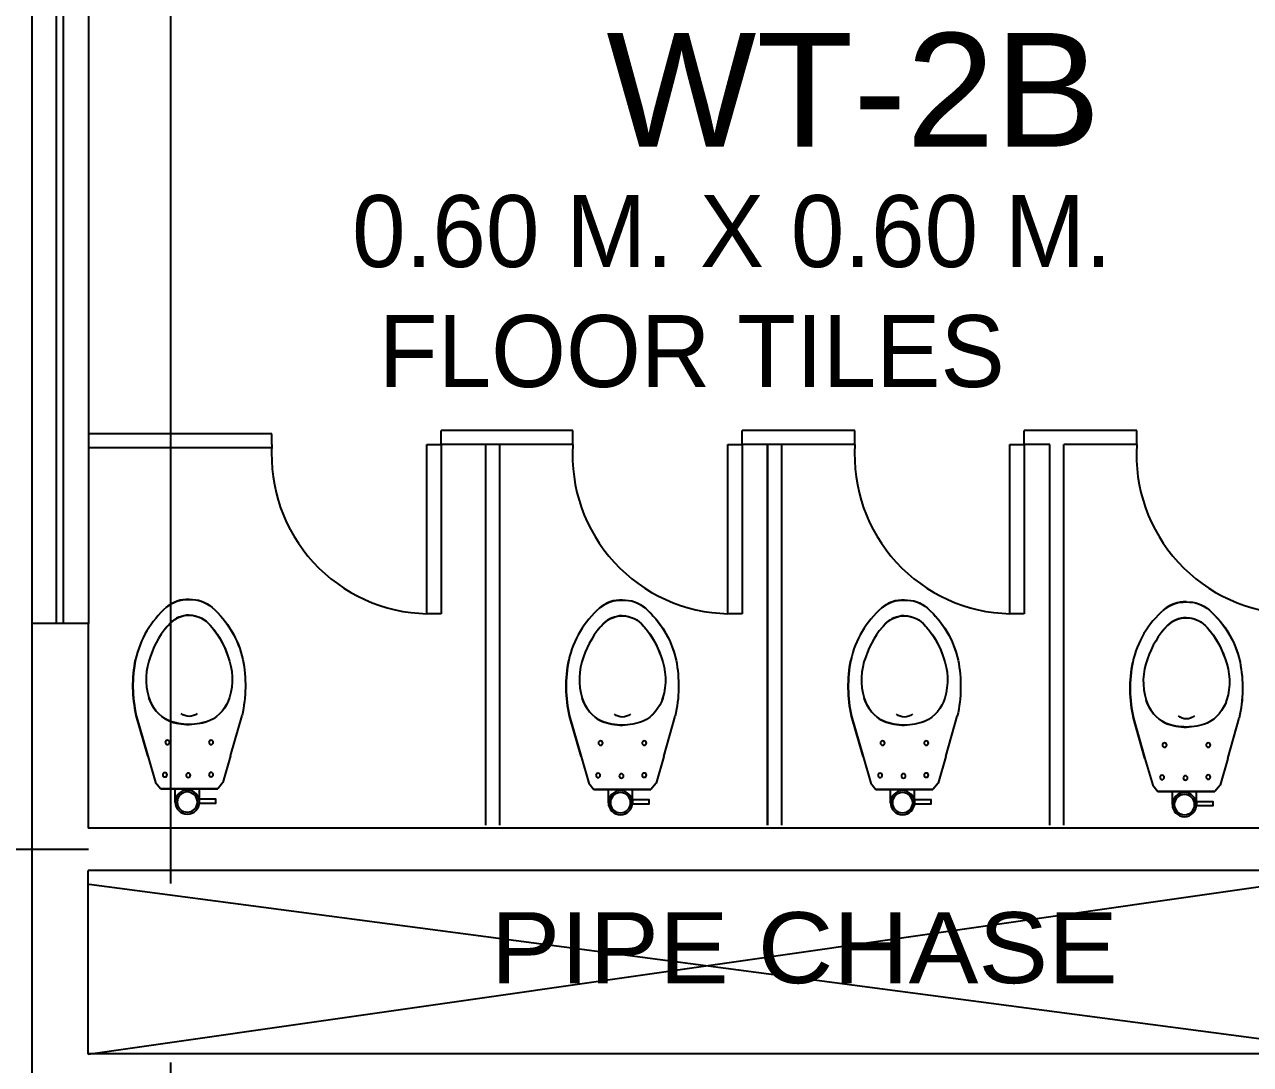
# Model space of a CAD drawing. Header units: millimetres. Extents: x 2148 to 2681, y 758 to 986.
# Drawn here: x 2350.748 to 2355.096, y 878.307 to 881.997 of the extents above; entities that cross this region are included whole.
import ezdxf

# ---------------------------------------------------------------- set-up
doc = ezdxf.new("R2010")
doc.units = ezdxf.units.MM
doc.linetypes.add('CENTER2', pattern=[28.575, 19.05, -3.175, 3.175, -3.175])
for name, color, linetype in [('A-Wall', 4, 'Continuous'), ('A-Wall-RC', 6, 'Continuous'), ('A-wdw-glaz', 2, 'Continuous'), ('DR', 7, 'Continuous'), ('FIXTURE', 1, 'Continuous'), ('HATCH', 8, 'Continuous'), ('S_GRID LINES', 252, 'Continuous'), ('TEXT', 6, 'Continuous')]:
    doc.layers.add(name, color=color, linetype=linetype)
doc.styles.add('ARIALNW', font='ARIALN.TTF')
doc.styles.add('MMTX$0$ESMX$0$X-OPTA1D', font='x-opta1d')
doc.styles.add('SWISS', font='swissl.ttf')
doc.dimstyles.new('DIM 100', dxfattribs={"dimtxt": 0.2, "dimasz": 0.2, "dimexe": 0.1, "dimexo": 0, "dimgap": 0.05, "dimtad": 1, "dimzin": 0, "dimdsep": 46, "dimtxsty": 'ARIALNW', "dimcen": 0.09, "dimclrd": 6, "dimclre": 6, "dimclrt": 13, "dimadec": 0, "dimazin": 0, "dimtfac": 1, "dimtofl": 0, "dimtmove": 2, "dimatfit": 3, "dimfxl": 1, "dimtolj": 1, "dimtzin": 0, "dimarcsym": 0})

# ---------------------------------------------------------------- blocks, each defined once
blk = doc.blocks.new('BOWL')
at = {"layer": 'DR', "color": 7, "linetype": 'Continuous'}
for p, q in [((-75570.291, -368.114), (-75570.431, -368.0742)), ((-75570.431, -368.0742), (-75570.291, -368.114)), ((-75570.291, -368.114), (-75570.1989, -368.1406)), ((-75570.1989, -368.1406), (-75570.1777, -368.1584)), ((-75570.1777, -368.1584), (-75570.1777, -368.3555)), ((-75570.1777, -368.3555), (-75570.1777, -368.1584)), ((-75570.291, -368.4), (-75570.1989, -368.3733)), ((-75570.1989, -368.3733), (-75570.1777, -368.3555)), ((-75570.291, -368.4), (-75570.431, -368.4398)), ((-75570.291, -368.4), (-75570.431, -368.4398))]:
    blk.add_line(p, q, dxfattribs=at)
at = {"layer": 'DR', "color": 8, "linetype": 'Continuous'}
for p, q in [((-75570.1317, -368.2087), (-75570.1777, -368.2087)), ((-75570.1317, -368.2921), (-75570.1777, -368.2921))]:
    blk.add_line(p, q, dxfattribs=at)
at = {"layer": 'DR', "color": 7, "linetype": 'Continuous'}
for points in [[(-75570.8325, -368.257, -0.190094), (-75570.8051, -368.1786, -0.160718), (-75570.6245, -368.0715, -0.104398), (-75570.431, -368.0742, -0.104398)], [(-75570.8325, -368.257, 0.190094), (-75570.8051, -368.3353, 0.160718), (-75570.6245, -368.4425, 0.104398), (-75570.431, -368.4398, 0.104398)]]:
    blk.add_lwpolyline(points, format="xyb", dxfattribs=at)
at = {"layer": 'DR', "color": 8, "linetype": 'Continuous'}
for points in [[(-75570.778, -368.2562, -0.187036), (-75570.7515, -368.1921, -0.115027), (-75570.6356, -368.1231, -0.170967), (-75570.4935, -368.1177, -0.209642), (-75570.4132, -368.1854, -0.096036), (-75570.4, -368.257)], [(-75570.778, -368.2577, 0.187036), (-75570.7515, -368.3219, 0.115027), (-75570.6356, -368.3909, 0.170967), (-75570.4935, -368.3963, 0.209642), (-75570.4132, -368.3286, 0.096036), (-75570.4, -368.257)]]:
    blk.add_lwpolyline(points, format="xyb", dxfattribs=at)
at = {"layer": 'DR', "color": 7, "linetype": 'Continuous'}
blk.add_lwpolyline([(-75570.1413, -368.292), (-75570.1283, -368.292), (-75570.1283, -368.3496), (-75570.1413, -368.3496)], close=True, dxfattribs=at)
at = {"layer": 'DR', "color": 8, "linetype": 'Continuous'}
for centre, radius in [((-75570.3379, -368.1815), 0.00745), ((-75570.2259, -368.173), 0.00745), ((-75570.1317, -368.2504), 0.035), ((-75570.2242, -368.2537), 0.00745), ((-75570.3379, -368.3325), 0.00745), ((-75570.2269, -368.3325), 0.00745)]:
    blk.add_circle(centre, radius, dxfattribs=at)
at = {"layer": 'DR', "color": 7, "linetype": 'Continuous'}
blk.add_circle((-75570.1317, -368.2504), 0.0417, dxfattribs=at)
for centre, radius, start, end in [((-75570.5342, -368.5313), 0.4686, 77.28, 101.1199), ((-75570.7195, -368.2526), 0.1131, 138.4248, 182.2387), ((-75570.7195, -368.2614), 0.1131, 177.7613, 221.5752), ((-75570.5525, -368.1153), 0.335, 221.3231, 257.5875), ((-75570.5342, -367.9827), 0.4686, 258.8801, 282.72)]:
    blk.add_arc(centre, radius, start, end, dxfattribs=at)
at = {"layer": 'DR', "color": 8, "linetype": 'Continuous'}
for centre, radius, start, end in [((-75570.5305, -368.2431), 0.1307, 26.2125, 73.5731), ((-75570.6821, -368.2583), 0.096, 129.0871, 179.204), ((-75570.5914, -368.255), 0.1913, 359.4176, 21.3602), ((-75570.6821, -368.2557), 0.096, 180.796, 230.9129), ((-75570.4701, -368.257), 0.0422, 318.929, 41.071), ((-75570.5914, -368.2589), 0.1913, 338.6398, 0.5824), ((-75570.5455, -368.1078), 0.2971, 228.446, 252.3404), ((-75570.5305, -368.2709), 0.1307, 286.4269, 333.7875), ((-75570.557, -368.1918), 0.2141, 248.4444, 287.252)]:
    blk.add_arc(centre, radius, start, end, dxfattribs=at)
blk = doc.blocks.new('*D2507')
at = {"layer": 'Defpoints', "color": 0, "transparency": 16777216}
for p in [(2345.6945, 884.0205), (2350.2123, 884.0205, 0), (2350.975, 879.0698, 0)]:
    blk.add_point(p, dxfattribs=at)
at = {"layer": 'FIXTURE', "color": 6, "lineweight": -2, "transparency": 16777216}
for p, q in [((2350.2123, 884.0205), (2345.5945, 884.0205)), ((2345.6945, 879.2698), (2345.6945, 883.8205)), ((2350.975, 879.0698), (2345.5945, 879.0698))]:
    blk.add_line(p, q, dxfattribs=at)
at = {"layer": 'FIXTURE', "color": 6, "transparency": 16777216}
for points in [[(2345.6612, 883.8205), (2345.7278, 883.8205), (2345.6945, 884.0205)], [(2345.6612, 879.2698), (2345.7278, 879.2698), (2345.6945, 879.0698)]]:
    blk.add_solid(points, dxfattribs=at)
at = {"layer": 'FIXTURE', "color": 13, "transparency": 16777216, "insert": (2345.4913, 881.5452), "char_height": 0.3, "attachment_point": 5, "rotation": 90, "style": 'ARIALNW'}
blk.add_mtext('\\A1;4.95', dxfattribs=at)
blk = doc.blocks.new('*D2508')
at = {"layer": 'Defpoints', "color": 0, "transparency": 16777216}
for p in [(2350.6671, 879.0698), (2345.6945, 878.2698), (2350.9783, 878.2698, 0)]:
    blk.add_point(p, dxfattribs=at)
at = {"layer": 'FIXTURE', "color": 6, "lineweight": -2, "transparency": 16777216}
for p, q in [((2350.6671, 879.0698), (2345.5945, 879.0698)), ((2345.6945, 878.8698), (2345.6945, 878.4698)), ((2350.9783, 878.2698), (2345.5945, 878.2698))]:
    blk.add_line(p, q, dxfattribs=at)
at = {"layer": 'FIXTURE', "color": 6, "transparency": 16777216}
for points in [[(2345.6612, 878.8698), (2345.7278, 878.8698), (2345.6945, 879.0698)], [(2345.6612, 878.4698), (2345.7278, 878.4698), (2345.6945, 878.2698)]]:
    blk.add_solid(points, dxfattribs=at)
at = {"layer": 'FIXTURE', "color": 13, "transparency": 16777216, "insert": (2345.4913, 878.6698), "char_height": 0.3, "attachment_point": 5, "rotation": 90, "style": 'ARIALNW'}
blk.add_mtext('\\A1;0.80', dxfattribs=at)

msp = doc.modelspace()

# ---------------------------------------------------------------- linework, layer by layer
at = {"layer": 'A-Wall', "ltscale": 10}
for p, q in [((2350.9738088, 879.8711427, 0), (2350.7731809, 879.8711427, 0)), ((2350.7731816, 879.8711427, 0), (2350.7731816, 877.8602797, 0)), ((2350.9738088, 879.8711427, 0), (2350.9738088, 879.1447829, 0)), ((2357.9841713, 879.1447829, 0), (2350.9738088, 879.1447829, 0)), ((2350.9738088, 878.3434781, 0), (2350.9738088, 878.9947829, 0)), ((2357.9841713, 878.9947829, 0), (2350.9738088, 878.9947829, 0)), ((2357.9841713, 878.3447829, 0), (2350.9738088, 878.3447829, 0))]:
    msp.add_line(p, q, dxfattribs=at)
at = {"layer": 'A-Wall-RC'}
for p, q in [((2350.7731809, 882.5741887, 0), (2350.7731823, 879.8711427, 0)), ((2350.9750482, 882.5741887, 0), (2350.9750482, 879.8711427, 0))]:
    msp.add_line(p, q, dxfattribs=at)
at = {"layer": 'A-wdw-glaz', "ltscale": 10}
for p, q in [((2350.8604445, 879.8711427, 0), (2350.8604445, 882.5741887, 0)), ((2350.8854445, 879.8711427, 0), (2350.8854445, 882.5741887, 0))]:
    msp.add_line(p, q, dxfattribs=at)
at = {"layer": 'DR', "ltscale": 10}
for p, q in [((2351.6251903, 880.5447829, 0), (2350.9794836, 880.5447829, 0)), ((2351.6251903, 880.5060574, 0), (2351.6251903, 880.5447829, 0)), ((2352.2251903, 880.5060574, 0), (2352.2251903, 880.5560574, 0)), ((2352.2251903, 880.5060574, 0), (2352.2251903, 880.5560574, 0)), ((2352.6926057, 880.5560574, 0), (2352.2251903, 880.5560574, 0)), ((2352.6926057, 880.5060574, 0), (2352.6926057, 880.5560574, 0)), ((2352.6926057, 880.5060574, 0), (2352.6926057, 880.5560574, 0)), ((2352.6926057, 880.5060574, 0), (2352.6926057, 880.5560574, 0)), ((2353.6931825, 880.5560574, 0), (2353.2926057, 880.5560574, 0)), ((2353.2926057, 880.5060574, 0), (2353.2926057, 880.5560574, 0)), ((2353.6931825, 880.5060574, 0), (2353.6931825, 880.5560574, 0)), ((2353.6931825, 880.5060574, 0), (2353.6931825, 880.5560574, 0)), ((2353.6931825, 880.5060574, 0), (2353.6931825, 880.5560574, 0)), ((2354.6931825, 880.5560574, 0), (2354.2931825, 880.5560574, 0)), ((2354.2931825, 880.5060574, 0), (2354.2931825, 880.5560574, 0)), ((2354.6931825, 880.5060574, 0), (2354.6931825, 880.5560574, 0)), ((2351.6251903, 880.4947829, 0), (2350.9795014, 880.4947829, 0)), ((2352.1751903, 879.9060574, 0), (2352.1751903, 880.5060574, 0)), ((2352.1751903, 880.5060574, 0), (2352.2251903, 880.5060574, 0)), ((2352.2251903, 880.5060574, 0), (2352.2251903, 879.9060574, 0)), ((2352.6926057, 880.5060574, 0), (2352.2251903, 880.5060574, 0)), ((2352.6926057, 880.5060574, 0), (2352.2251903, 880.5060574, 0)), ((2352.6926057, 880.5060574, 0), (2352.2251903, 880.5060574, 0)), ((2352.3835945, 879.1560574, 0), (2352.3835945, 880.5060574, 0)), ((2352.3835945, 879.1560574, 0), (2352.3835945, 880.5060574, 0)), ((2352.4335945, 879.1560574, 0), (2352.4335945, 880.5060574, 0)), ((2352.4335945, 879.1560574, 0), (2352.4335945, 880.5060574, 0)), ((2353.2426057, 879.9060574, 0), (2353.2426057, 880.5060574, 0)), ((2353.2426057, 880.5060574, 0), (2353.2926057, 880.5060574, 0)), ((2353.3835945, 880.5060574, 0), (2353.2926057, 880.5060574, 0)), ((2353.2926057, 880.5060574, 0), (2353.2926057, 879.9060574, 0)), ((2353.3835945, 879.1560574, 0), (2353.3835945, 880.5060574, 0)), ((2353.6931825, 880.5060574, 0), (2353.3841713, 880.5060574, 0)), ((2353.3841713, 879.1560574, 0), (2353.3841713, 880.5060574, 0)), ((2353.3841713, 879.1560574, 0), (2353.3841713, 880.5060574, 0)), ((2353.4335945, 879.1560574, 0), (2353.4335945, 880.5060574, 0)), ((2353.6931825, 880.5060574, 0), (2353.4341713, 880.5060574, 0)), ((2353.4341713, 879.1560574, 0), (2353.4341713, 880.5060574, 0)), ((2353.6931825, 880.5060574, 0), (2353.4341713, 880.5060574, 0)), ((2353.4341713, 879.1560574, 0), (2353.4341713, 880.5060574, 0)), ((2354.2431825, 879.9060574, 0), (2354.2431825, 880.5060574, 0)), ((2354.2431825, 880.5060574, 0), (2354.2931825, 880.5060574, 0)), ((2354.3841713, 880.5060574, 0), (2354.2931825, 880.5060574, 0)), ((2354.2931825, 880.5060574, 0), (2354.2931825, 879.9060574, 0)), ((2354.3841713, 879.1560574, 0), (2354.3841713, 880.5060574, 0)), ((2354.6931825, 880.5060574, 0), (2354.4341713, 880.5060574, 0)), ((2354.4341713, 879.1560574, 0), (2354.4341713, 880.5060574, 0)), ((2352.2251903, 879.9060574, 0), (2352.1751903, 879.9060574, 0)), ((2353.2926057, 879.9060574, 0), (2353.2426057, 879.9060574, 0)), ((2354.2931825, 879.9060574, 0), (2354.2431825, 879.9060574, 0))]:
    msp.add_line(p, q, dxfattribs=at)
at = {"layer": 'HATCH', "linetype": 'ByBlock', "ltscale": 0.5}
for p, q in [((2350.9738088, 878.3434781, 0), (2355.5312928, 878.9947829, 0)), ((2355.5312928, 878.3447829, 0), (2350.9762924, 878.9447829, 0))]:
    msp.add_line(p, q, dxfattribs=at)
for centre in [(2352.187039, 880.4690021, 0), (2353.2544544, 880.4690021, 0), (2354.2550312, 880.4690021, 0), (2355.2550312, 880.4690021, 0)]:
    msp.add_arc(centre, 0.5630694, 176.226666, 268.7942281, dxfattribs=at)
at = {"layer": 'S_GRID LINES', "linetype": 'CENTER2', "ltscale": 0.2}
msp.add_line((2351.2661149, 867.518508, 0), (2351.2661149, 903.5418845, 0), dxfattribs=at)

# ---------------------------------------------------------------- block references
at = {"layer": 'DR', "color": 7, "linetype": 'Continuous', "extrusion": (0, 0, -1), "xscale": 1.026162202877458, "yscale": 1.026162202877458, "zscale": -1.026162202877455, "rotation": 270}
for p in [(-1973.4402418, -76667.9750853, 0), (-1974.9768408, -76667.9773064, 0), (-1975.9774176, -76667.9773064, 0), (-1976.9774176, -76667.9842737, 0)]:
    msp.add_blockref('BOWL', p, dxfattribs=at)

# ---------------------------------------------------------------- texts
at = {"color": 2, "style": 'MMTX$0$ESMX$0$X-OPTA1D', "text_generation_flag": 6, "width": 1.1}
msp.add_text('PIPE CHASE', height=0.252, rotation=180, dxfattribs=at).set_placement((2352.4008308, 878.5950741, 0))
at = {"color": 2, "insert": (2351.9093974, 881.0489669), "char_height": 0.25536, "width": 11.644719696, "attachment_point": 4, "style": 'MMTX$0$ESMX$0$X-OPTA1D'}
msp.add_mtext('0.60 M. X 0.60 M.\\P FLOOR TILES', dxfattribs=at)
msp.add_mtext('0.60 M. X 0.60 M.\\P FLOOR TILES', dxfattribs=at)
at = {"layer": 'TEXT', "style": 'SWISS', "text_generation_flag": 6}
msp.add_text('WT-2B', height=0.40344176, rotation=180, dxfattribs=at).set_placement((2352.8116498, 881.5631152, 0))

# ---------------------------------------------------------------- dimensions: what is measured, and where the dimension line sits
at = {"layer": 'FIXTURE'}
for base, p1, p2, picture, middle in [((2345.6945053, 884.0205212), (2350.9750482, 879.0697829, 0), (2350.2123324, 884.0205212, 0), '*D2507', (2345.4913334, 881.5451521)), ((2345.6945053, 878.2697829), (2350.6670808, 879.0697829), (2350.978305, 878.2697829, 0), '*D2508', (2345.4913334, 878.6697829))]:
    dim = msp.add_linear_dim(base=base, p1=p1, p2=p2, angle=90, dimstyle='DIM 100', override={"dimtxt": 0.3}, dxfattribs=at)
    dim.commit()
    dim.dimension.update_dxf_attribs({"geometry": picture, "text_midpoint": middle})

doc.saveas('drawing.dxf')
